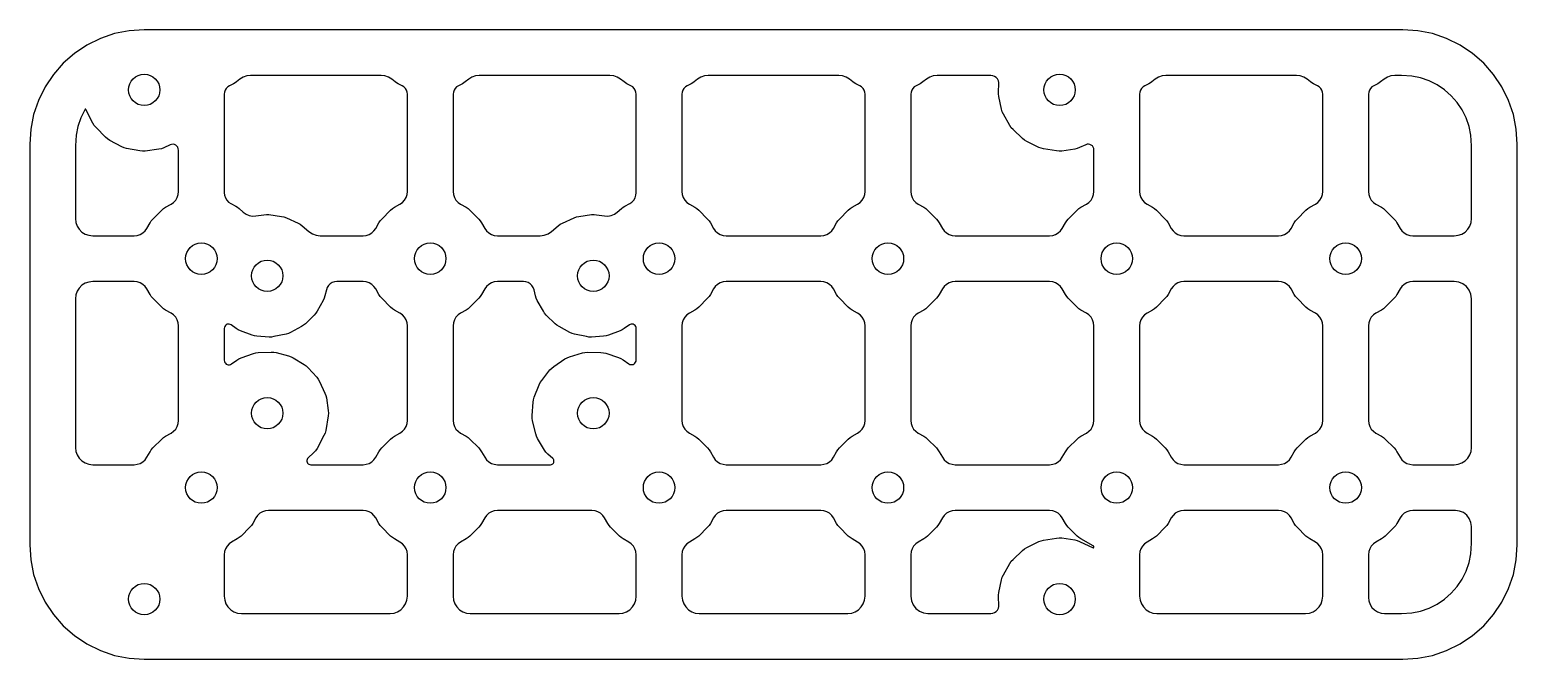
# Model space of a CAD drawing. Header units: millimetres. Extents: x 0 to 260, y 0 to 110.
import ezdxf

# ---------------------------------------------------------------- set-up
doc = ezdxf.new("R2010")
doc.units = ezdxf.units.MM
doc.layers.add('CUT', color=7, linetype='Continuous')

msp = doc.modelspace()

# ---------------------------------------------------------------- linework, layer by layer
at = {"layer": 'CUT'}
for points in [[(0, 20), (0.17, 17.39), (0.68, 14.82), (1.52, 12.35), (2.68, 10), (4.13, 7.82), (5.86, 5.86), (7.82, 4.13), (10, 2.68), (12.35, 1.52), (14.82, 0.68), (17.39, 0.17), (20, 0), (240, 0), (242.61, 0.17), (245.18, 0.68), (247.65, 1.52), (250, 2.68), (252.18, 4.13), (254.14, 5.86), (255.87, 7.82), (257.32, 10), (258.48, 12.35), (259.32, 14.82), (259.83, 17.39), (260, 20), (260, 90), (259.83, 92.61), (259.32, 95.18), (258.48, 97.65), (257.32, 100), (255.87, 102.18), (254.14, 104.14), (252.18, 105.87), (250, 107.32), (247.65, 108.48), (245.18, 109.32), (242.61, 109.83), (240, 110), (20, 110), (17.39, 109.83), (14.82, 109.32), (12.35, 108.48), (10, 107.32), (7.82, 105.87), (5.86, 104.14), (4.13, 102.18), (2.68, 100), (1.52, 97.65), (0.68, 95.18), (0.17, 92.61), (0, 90)], [(34.92, 100.22), (34.61, 100.02), (34.35, 99.75), (34.16, 99.44), (34.04, 99.09), (34, 98.72), (34, 81.53), (34.05, 81.07), (34.2, 80.63), (34.43, 80.24), (34.75, 79.9), (35.13, 79.64), (36, 79.18), (36.3, 78.99), (36.58, 78.77), (37.31, 78.11), (37.8, 77.76), (38.35, 77.53), (38.94, 77.43), (39.54, 77.46), (40.92, 77.68), (41.36, 77.72), (41.79, 77.69), (44.02, 77.39), (44.44, 77.31), (44.85, 77.16), (46.9, 76.23), (47.28, 76.02), (47.63, 75.76), (48.81, 74.74), (49.4, 74.34), (50.07, 74.08), (50.78, 74), (58.27, 74), (58.8, 74.06), (59.31, 74.22), (59.77, 74.49), (60.17, 74.86), (60.48, 75.29), (61.02, 76.27), (61.25, 76.62), (61.52, 76.93), (63.07, 78.48), (63.38, 78.75), (63.73, 78.98), (64.71, 79.52), (65.14, 79.83), (65.51, 80.23), (65.78, 80.69), (65.94, 81.2), (66, 81.73), (66, 98.72), (65.96, 99.09), (65.84, 99.44), (65.65, 99.75), (65.39, 100.02), (65.08, 100.22), (64.37, 100.57), (64.12, 100.72), (63.89, 100.88), (63.26, 101.37), (62.7, 101.71), (62.08, 101.93), (61.42, 102), (38.58, 102), (37.92, 101.93), (37.3, 101.71), (36.74, 101.37), (36.11, 100.88), (35.88, 100.72), (35.63, 100.57)], [(78.58, 102), (77.92, 101.93), (77.3, 101.71), (76.74, 101.37), (76.11, 100.88), (75.88, 100.72), (75.63, 100.57), (74.92, 100.22), (74.61, 100.02), (74.35, 99.75), (74.16, 99.44), (74.04, 99.09), (74, 98.72), (74, 81.73), (74.06, 81.2), (74.22, 80.69), (74.49, 80.23), (74.86, 79.83), (75.29, 79.52), (76.27, 78.98), (76.62, 78.75), (76.93, 78.48), (78.48, 76.93), (78.75, 76.62), (78.98, 76.27), (79.52, 75.29), (79.83, 74.86), (80.23, 74.49), (80.69, 74.22), (81.2, 74.06), (81.73, 74), (89.22, 74), (89.93, 74.08), (90.6, 74.34), (91.19, 74.74), (92.37, 75.76), (92.72, 76.02), (93.1, 76.23), (95.15, 77.16), (95.56, 77.31), (95.98, 77.39), (98.21, 77.69), (98.64, 77.72), (99.08, 77.68), (100.46, 77.46), (101.06, 77.43), (101.65, 77.53), (102.2, 77.76), (102.69, 78.11), (103.42, 78.77), (103.7, 78.99), (104, 79.18), (104.87, 79.64), (105.25, 79.9), (105.57, 80.24), (105.8, 80.63), (105.95, 81.07), (106, 81.53), (106, 98.72), (105.96, 99.09), (105.84, 99.44), (105.65, 99.75), (105.39, 100.02), (105.08, 100.22), (104.37, 100.57), (104.12, 100.72), (103.89, 100.88), (103.26, 101.37), (102.7, 101.71), (102.08, 101.93), (101.42, 102)], [(118.58, 102), (117.92, 101.93), (117.3, 101.71), (116.74, 101.37), (116.11, 100.88), (115.88, 100.72), (115.63, 100.57), (114.92, 100.22), (114.61, 100.02), (114.35, 99.75), (114.16, 99.44), (114.04, 99.09), (114, 98.72), (114, 81.73), (114.06, 81.2), (114.22, 80.69), (114.49, 80.23), (114.86, 79.83), (115.29, 79.52), (116.27, 78.98), (116.62, 78.75), (116.93, 78.48), (118.48, 76.93), (118.75, 76.62), (118.98, 76.27), (119.52, 75.29), (119.83, 74.86), (120.23, 74.49), (120.69, 74.22), (121.2, 74.06), (121.73, 74), (138.27, 74), (138.8, 74.06), (139.31, 74.22), (139.77, 74.49), (140.17, 74.86), (140.48, 75.29), (141.02, 76.27), (141.25, 76.62), (141.52, 76.93), (143.07, 78.48), (143.38, 78.75), (143.73, 78.98), (144.71, 79.52), (145.14, 79.83), (145.51, 80.23), (145.78, 80.69), (145.94, 81.2), (146, 81.73), (146, 98.72), (145.96, 99.09), (145.84, 99.44), (145.65, 99.75), (145.39, 100.02), (145.08, 100.22), (144.37, 100.57), (144.12, 100.72), (143.89, 100.88), (143.26, 101.37), (142.7, 101.71), (142.08, 101.93), (141.42, 102)], [(154.92, 100.22), (154.61, 100.02), (154.35, 99.75), (154.16, 99.44), (154.04, 99.09), (154, 98.72), (154, 81.73), (154.06, 81.2), (154.22, 80.69), (154.49, 80.23), (154.86, 79.83), (155.29, 79.52), (156.27, 78.98), (156.62, 78.75), (156.93, 78.48), (158.48, 76.93), (158.75, 76.62), (158.98, 76.27), (159.52, 75.29), (159.83, 74.86), (160.23, 74.49), (160.69, 74.22), (161.2, 74.06), (161.73, 74), (178.27, 74), (178.8, 74.06), (179.31, 74.22), (179.77, 74.49), (180.17, 74.86), (180.48, 75.29), (181.02, 76.27), (181.25, 76.62), (181.52, 76.93), (183.07, 78.48), (183.38, 78.75), (183.73, 78.98), (184.71, 79.52), (185.14, 79.83), (185.51, 80.23), (185.78, 80.69), (185.94, 81.2), (186, 81.73), (186, 89.01), (185.97, 89.26), (185.88, 89.49), (185.73, 89.69), (185.54, 89.85), (185.31, 89.95), (185.07, 90), (184.82, 89.98), (184.58, 89.91), (183.51, 89.4), (183.09, 89.24), (182.65, 89.14), (180.37, 88.81), (179.92, 88.78), (179.47, 88.82), (177.2, 89.18), (176.76, 89.28), (176.35, 89.45), (174.28, 90.47), (173.89, 90.7), (173.54, 90.98), (171.87, 92.56), (171.56, 92.89), (171.31, 93.27), (170.18, 95.27), (169.99, 95.68), (169.86, 96.11), (169.37, 98.36), (169.31, 98.8), (169.31, 99.25), (169.41, 100.43), (169.4, 100.77), (169.31, 101.1), (169.14, 101.4), (168.91, 101.65), (168.63, 101.84), (168.31, 101.96), (167.97, 102), (158.58, 102), (157.92, 101.93), (157.3, 101.71), (156.74, 101.37), (156.11, 100.88), (155.88, 100.72), (155.63, 100.57)], [(194.92, 100.22), (194.61, 100.02), (194.35, 99.75), (194.16, 99.44), (194.04, 99.09), (194, 98.72), (194, 81.73), (194.06, 81.2), (194.22, 80.69), (194.49, 80.23), (194.86, 79.83), (195.29, 79.52), (196.27, 78.98), (196.62, 78.75), (196.93, 78.48), (198.48, 76.93), (198.75, 76.62), (198.98, 76.27), (199.52, 75.29), (199.83, 74.86), (200.23, 74.49), (200.69, 74.22), (201.2, 74.06), (201.73, 74), (218.27, 74), (218.8, 74.06), (219.31, 74.22), (219.77, 74.49), (220.17, 74.86), (220.48, 75.29), (221.02, 76.27), (221.25, 76.62), (221.52, 76.93), (223.07, 78.48), (223.38, 78.75), (223.73, 78.98), (224.71, 79.52), (225.14, 79.83), (225.51, 80.23), (225.78, 80.69), (225.94, 81.2), (226, 81.73), (226, 98.72), (225.96, 99.09), (225.84, 99.44), (225.65, 99.75), (225.39, 100.02), (225.08, 100.22), (224.37, 100.57), (224.12, 100.72), (223.89, 100.88), (223.26, 101.37), (222.7, 101.71), (222.08, 101.93), (221.42, 102), (198.58, 102), (197.92, 101.93), (197.3, 101.71), (196.74, 101.37), (196.11, 100.88), (195.88, 100.72), (195.63, 100.57)], [(239.52, 75.29), (239.83, 74.86), (240.23, 74.49), (240.69, 74.22), (241.2, 74.06), (241.73, 74), (249, 74), (249.67, 74.08), (250.3, 74.3), (250.87, 74.65), (251.35, 75.13), (251.7, 75.7), (251.92, 76.33), (252, 77), (252, 89.74), (251.88, 91.56), (251.57, 93.1), (251.07, 94.59), (250.38, 95.99), (249.51, 97.29), (248.47, 98.47), (247.29, 99.51), (245.99, 100.38), (244.59, 101.07), (243.1, 101.57), (241.56, 101.88), (239.74, 102), (238.58, 102), (237.92, 101.93), (237.3, 101.71), (236.74, 101.37), (236.11, 100.88), (235.88, 100.72), (235.63, 100.57), (234.92, 100.22), (234.61, 100.02), (234.35, 99.75), (234.16, 99.44), (234.04, 99.09), (234, 98.72), (234, 81.73), (234.06, 81.2), (234.22, 80.69), (234.49, 80.23), (234.86, 79.83), (235.29, 79.52), (236.27, 78.98), (236.62, 78.75), (236.93, 78.48), (238.48, 76.93), (238.75, 76.62), (238.98, 76.27)], [(8, 89.74), (8, 77), (8.08, 76.33), (8.3, 75.7), (8.65, 75.13), (9.13, 74.65), (9.7, 74.3), (10.33, 74.08), (11, 74), (18.27, 74), (18.8, 74.06), (19.31, 74.22), (19.77, 74.49), (20.17, 74.86), (20.48, 75.29), (21.02, 76.27), (21.25, 76.62), (21.52, 76.93), (23.07, 78.48), (23.38, 78.75), (23.73, 78.98), (24.71, 79.52), (25.14, 79.83), (25.51, 80.23), (25.78, 80.69), (25.94, 81.2), (26, 81.73), (26, 88.96), (25.97, 89.22), (25.87, 89.46), (25.72, 89.67), (25.52, 89.83), (25.29, 89.94), (25.04, 89.99), (24.78, 89.97), (24.53, 89.89), (23.43, 89.38), (23, 89.21), (22.54, 89.12), (20.19, 88.81), (19.73, 88.79), (19.27, 88.84), (16.94, 89.26), (16.49, 89.38), (16.07, 89.56), (13.97, 90.67), (13.58, 90.92), (13.23, 91.23), (11.58, 92.92), (11.28, 93.28), (11.04, 93.67), (9.82, 96.09), (9.81, 96.11), (9.8, 96.12), (9.78, 96.13), (9.76, 96.13), (9.74, 96.13), (9.72, 96.13), (9.71, 96.12), (9.7, 96.1), (9.62, 95.99), (8.93, 94.59), (8.43, 93.1), (8.12, 91.56)], [(11, 66), (10.33, 65.92), (9.7, 65.7), (9.13, 65.35), (8.65, 64.87), (8.3, 64.3), (8.08, 63.67), (8, 63), (8, 37), (8.08, 36.33), (8.3, 35.7), (8.65, 35.13), (9.13, 34.65), (9.7, 34.3), (10.33, 34.08), (11, 34), (18.27, 34), (18.8, 34.06), (19.31, 34.22), (19.77, 34.49), (20.17, 34.86), (20.48, 35.29), (21.02, 36.27), (21.25, 36.62), (21.52, 36.93), (23.07, 38.48), (23.38, 38.75), (23.73, 38.98), (24.71, 39.52), (25.14, 39.83), (25.51, 40.23), (25.78, 40.69), (25.94, 41.2), (26, 41.73), (26, 58.27), (25.94, 58.8), (25.78, 59.31), (25.51, 59.77), (25.14, 60.17), (24.71, 60.48), (23.73, 61.02), (23.38, 61.25), (23.07, 61.52), (21.52, 63.07), (21.25, 63.38), (21.02, 63.73), (20.48, 64.71), (20.17, 65.14), (19.77, 65.51), (19.31, 65.78), (18.8, 65.94), (18.27, 66)], [(35.19, 58.43), (35.03, 58.52), (34.86, 58.56), (34.67, 58.57), (34.49, 58.53), (34.33, 58.44), (34.19, 58.32), (34.09, 58.17), (34.02, 58), (34, 57.82), (34, 52.24), (34.02, 52.05), (34.09, 51.87), (34.2, 51.71), (34.35, 51.59), (34.52, 51.5), (34.7, 51.46), (34.89, 51.46), (35.08, 51.51), (35.25, 51.6), (36.18, 52.28), (36.56, 52.51), (36.96, 52.68), (39.09, 53.42), (39.51, 53.53), (39.95, 53.58), (42.2, 53.67), (42.64, 53.66), (43.07, 53.58), (45.25, 53.01), (45.67, 52.87), (46.06, 52.67), (47.98, 51.51), (48.34, 51.25), (48.66, 50.95), (50.16, 49.27), (50.43, 48.92), (50.65, 48.54), (51.6, 46.5), (51.76, 46.09), (51.86, 45.67), (52.18, 43.47), (52.21, 43), (52.17, 42.53), (51.75, 40), (51.63, 39.52), (51.43, 39.07), (50.22, 36.84), (49.95, 36.42), (49.61, 36.06), (48.65, 35.17), (48.55, 35.05), (48.48, 34.91), (48.44, 34.75), (48.44, 34.59), (48.48, 34.43), (48.56, 34.29), (48.67, 34.17), (48.8, 34.08), (48.95, 34.02), (49.11, 34), (58.27, 34), (58.8, 34.06), (59.31, 34.22), (59.77, 34.49), (60.17, 34.86), (60.48, 35.29), (61.02, 36.27), (61.25, 36.62), (61.52, 36.93), (63.07, 38.48), (63.38, 38.75), (63.73, 38.98), (64.71, 39.52), (65.14, 39.83), (65.51, 40.23), (65.78, 40.69), (65.94, 41.2), (66, 41.73), (66, 58.27), (65.94, 58.8), (65.78, 59.31), (65.51, 59.77), (65.14, 60.17), (64.71, 60.48), (63.73, 61.02), (63.38, 61.25), (63.07, 61.52), (61.52, 63.07), (61.25, 63.38), (61.02, 63.73), (60.48, 64.71), (60.17, 65.14), (59.77, 65.51), (59.31, 65.78), (58.8, 65.94), (58.27, 66), (53.68, 66), (53.27, 65.95), (52.87, 65.82), (52.52, 65.6), (52.23, 65.31), (52, 64.95), (51.86, 64.56), (51.6, 63.48), (51.48, 63.08), (51.3, 62.7), (50.23, 60.82), (50, 60.46), (49.72, 60.15), (48.17, 58.64), (47.85, 58.36), (47.49, 58.14), (45.59, 57.11), (45.2, 56.94), (44.8, 56.82), (42.68, 56.37), (42.27, 56.31), (41.84, 56.31), (39.69, 56.46), (39.27, 56.51), (38.86, 56.63), (36.83, 57.37), (36.45, 57.55), (36.09, 57.77)], [(75.29, 60.48), (74.86, 60.17), (74.49, 59.77), (74.22, 59.31), (74.06, 58.8), (74, 58.27), (74, 41.73), (74.06, 41.2), (74.22, 40.69), (74.49, 40.23), (74.86, 39.83), (75.29, 39.52), (76.27, 38.98), (76.62, 38.75), (76.93, 38.48), (78.48, 36.93), (78.75, 36.62), (78.98, 36.27), (79.52, 35.29), (79.83, 34.86), (80.23, 34.49), (80.69, 34.22), (81.2, 34.06), (81.73, 34), (91.03, 34), (91.18, 34.02), (91.31, 34.07), (91.43, 34.15), (91.53, 34.26), (91.6, 34.39), (91.63, 34.53), (91.63, 34.68), (91.6, 34.82), (91.53, 34.95), (91.44, 35.06), (90.54, 35.86), (90.23, 36.19), (89.97, 36.56), (88.77, 38.56), (88.57, 38.97), (88.43, 39.4), (87.89, 41.67), (87.82, 42.12), (87.82, 42.57), (87.98, 44.9), (88.04, 45.34), (88.18, 45.78), (89.02, 47.95), (89.22, 48.36), (89.48, 48.73), (90.93, 50.55), (91.24, 50.89), (91.6, 51.17), (93.53, 52.47), (93.93, 52.69), (94.35, 52.85), (96.59, 53.52), (97.03, 53.61), (97.49, 53.64), (99.82, 53.61), (100.27, 53.57), (100.71, 53.46), (102.92, 52.73), (103.34, 52.56), (103.73, 52.32), (104.71, 51.63), (104.88, 51.53), (105.07, 51.48), (105.27, 51.48), (105.46, 51.52), (105.64, 51.62), (105.79, 51.75), (105.9, 51.91), (105.98, 52.1), (106, 52.29), (106, 57.82), (105.98, 58), (105.91, 58.17), (105.81, 58.32), (105.67, 58.44), (105.51, 58.53), (105.33, 58.57), (105.14, 58.56), (104.97, 58.52), (104.81, 58.43), (103.91, 57.77), (103.55, 57.55), (103.17, 57.37), (101.14, 56.63), (100.73, 56.51), (100.31, 56.46), (98.16, 56.31), (97.73, 56.31), (97.32, 56.37), (95.2, 56.82), (94.8, 56.94), (94.41, 57.11), (92.51, 58.14), (92.15, 58.36), (91.83, 58.64), (90.28, 60.15), (90, 60.46), (89.77, 60.82), (88.7, 62.7), (88.52, 63.08), (88.4, 63.48), (88.14, 64.56), (88, 64.95), (87.77, 65.31), (87.48, 65.6), (87.13, 65.82), (86.73, 65.95), (86.32, 66), (81.73, 66), (81.2, 65.94), (80.69, 65.78), (80.23, 65.51), (79.83, 65.14), (79.52, 64.71), (78.98, 63.73), (78.75, 63.38), (78.48, 63.07), (76.93, 61.52), (76.62, 61.25), (76.27, 61.02)], [(119.52, 35.29), (119.83, 34.86), (120.23, 34.49), (120.69, 34.22), (121.2, 34.06), (121.73, 34), (138.27, 34), (138.8, 34.06), (139.31, 34.22), (139.77, 34.49), (140.17, 34.86), (140.48, 35.29), (141.02, 36.27), (141.25, 36.62), (141.52, 36.93), (143.07, 38.48), (143.38, 38.75), (143.73, 38.98), (144.71, 39.52), (145.14, 39.83), (145.51, 40.23), (145.78, 40.69), (145.94, 41.2), (146, 41.73), (146, 58.27), (145.94, 58.8), (145.78, 59.31), (145.51, 59.77), (145.14, 60.17), (144.71, 60.48), (143.73, 61.02), (143.38, 61.25), (143.07, 61.52), (141.52, 63.07), (141.25, 63.38), (141.02, 63.73), (140.48, 64.71), (140.17, 65.14), (139.77, 65.51), (139.31, 65.78), (138.8, 65.94), (138.27, 66), (121.73, 66), (121.2, 65.94), (120.69, 65.78), (120.23, 65.51), (119.83, 65.14), (119.52, 64.71), (118.98, 63.73), (118.75, 63.38), (118.48, 63.07), (116.93, 61.52), (116.62, 61.25), (116.27, 61.02), (115.29, 60.48), (114.86, 60.17), (114.49, 59.77), (114.22, 59.31), (114.06, 58.8), (114, 58.27), (114, 41.73), (114.06, 41.2), (114.22, 40.69), (114.49, 40.23), (114.86, 39.83), (115.29, 39.52), (116.27, 38.98), (116.62, 38.75), (116.93, 38.48), (118.48, 36.93), (118.75, 36.62), (118.98, 36.27)], [(155.29, 60.48), (154.86, 60.17), (154.49, 59.77), (154.22, 59.31), (154.06, 58.8), (154, 58.27), (154, 41.73), (154.06, 41.2), (154.22, 40.69), (154.49, 40.23), (154.86, 39.83), (155.29, 39.52), (156.27, 38.98), (156.62, 38.75), (156.93, 38.48), (158.48, 36.93), (158.75, 36.62), (158.98, 36.27), (159.52, 35.29), (159.83, 34.86), (160.23, 34.49), (160.69, 34.22), (161.2, 34.06), (161.73, 34), (178.27, 34), (178.8, 34.06), (179.31, 34.22), (179.77, 34.49), (180.17, 34.86), (180.48, 35.29), (181.02, 36.27), (181.25, 36.62), (181.52, 36.93), (183.07, 38.48), (183.38, 38.75), (183.73, 38.98), (184.71, 39.52), (185.14, 39.83), (185.51, 40.23), (185.78, 40.69), (185.94, 41.2), (186, 41.73), (186, 58.27), (185.94, 58.8), (185.78, 59.31), (185.51, 59.77), (185.14, 60.17), (184.71, 60.48), (183.73, 61.02), (183.38, 61.25), (183.07, 61.52), (181.52, 63.07), (181.25, 63.38), (181.02, 63.73), (180.48, 64.71), (180.17, 65.14), (179.77, 65.51), (179.31, 65.78), (178.8, 65.94), (178.27, 66), (161.73, 66), (161.2, 65.94), (160.69, 65.78), (160.23, 65.51), (159.83, 65.14), (159.52, 64.71), (158.98, 63.73), (158.75, 63.38), (158.48, 63.07), (156.93, 61.52), (156.62, 61.25), (156.27, 61.02)], [(195.29, 60.48), (194.86, 60.17), (194.49, 59.77), (194.22, 59.31), (194.06, 58.8), (194, 58.27), (194, 41.73), (194.06, 41.2), (194.22, 40.69), (194.49, 40.23), (194.86, 39.83), (195.29, 39.52), (196.27, 38.98), (196.62, 38.75), (196.93, 38.48), (198.48, 36.93), (198.75, 36.62), (198.98, 36.27), (199.52, 35.29), (199.83, 34.86), (200.23, 34.49), (200.69, 34.22), (201.2, 34.06), (201.73, 34), (218.27, 34), (218.8, 34.06), (219.31, 34.22), (219.77, 34.49), (220.17, 34.86), (220.48, 35.29), (221.02, 36.27), (221.25, 36.62), (221.52, 36.93), (223.07, 38.48), (223.38, 38.75), (223.73, 38.98), (224.71, 39.52), (225.14, 39.83), (225.51, 40.23), (225.78, 40.69), (225.94, 41.2), (226, 41.73), (226, 58.27), (225.94, 58.8), (225.78, 59.31), (225.51, 59.77), (225.14, 60.17), (224.71, 60.48), (223.73, 61.02), (223.38, 61.25), (223.07, 61.52), (221.52, 63.07), (221.25, 63.38), (221.02, 63.73), (220.48, 64.71), (220.17, 65.14), (219.77, 65.51), (219.31, 65.78), (218.8, 65.94), (218.27, 66), (201.73, 66), (201.2, 65.94), (200.69, 65.78), (200.23, 65.51), (199.83, 65.14), (199.52, 64.71), (198.98, 63.73), (198.75, 63.38), (198.48, 63.07), (196.93, 61.52), (196.62, 61.25), (196.27, 61.02)], [(235.29, 60.48), (234.86, 60.17), (234.49, 59.77), (234.22, 59.31), (234.06, 58.8), (234, 58.27), (234, 41.73), (234.06, 41.2), (234.22, 40.69), (234.49, 40.23), (234.86, 39.83), (235.29, 39.52), (236.27, 38.98), (236.62, 38.75), (236.93, 38.48), (238.48, 36.93), (238.75, 36.62), (238.98, 36.27), (239.52, 35.29), (239.83, 34.86), (240.23, 34.49), (240.69, 34.22), (241.2, 34.06), (241.73, 34), (249, 34), (249.67, 34.08), (250.3, 34.3), (250.87, 34.65), (251.35, 35.13), (251.7, 35.7), (251.92, 36.33), (252, 37), (252, 63), (251.9, 63.78), (251.6, 64.5), (251.12, 65.12), (250.5, 65.6), (249.78, 65.9), (249, 66), (241.73, 66), (241.2, 65.94), (240.69, 65.78), (240.23, 65.51), (239.83, 65.14), (239.52, 64.71), (238.98, 63.73), (238.75, 63.38), (238.48, 63.07), (236.93, 61.52), (236.62, 61.25), (236.27, 61.02)], [(41.73, 26), (41.2, 25.94), (40.69, 25.78), (40.23, 25.51), (39.83, 25.14), (39.52, 24.71), (38.98, 23.73), (38.75, 23.38), (38.48, 23.07), (36.93, 21.52), (36.62, 21.25), (36.27, 21.02), (35.29, 20.48), (34.86, 20.17), (34.49, 19.77), (34.22, 19.31), (34.06, 18.8), (34, 18.27), (34, 11), (34.08, 10.33), (34.3, 9.7), (34.65, 9.13), (35.13, 8.65), (35.7, 8.3), (36.33, 8.08), (37, 8), (63, 8), (63.67, 8.08), (64.3, 8.3), (64.87, 8.65), (65.35, 9.13), (65.7, 9.7), (65.92, 10.33), (66, 11), (66, 18.27), (65.94, 18.8), (65.78, 19.31), (65.51, 19.77), (65.14, 20.17), (64.71, 20.48), (63.73, 21.02), (63.38, 21.25), (63.07, 21.52), (61.52, 23.07), (61.25, 23.38), (61.02, 23.73), (60.48, 24.71), (60.17, 25.14), (59.77, 25.51), (59.31, 25.78), (58.8, 25.94), (58.27, 26)], [(75.29, 20.48), (74.86, 20.17), (74.49, 19.77), (74.22, 19.31), (74.06, 18.8), (74, 18.27), (74, 11), (74.08, 10.33), (74.3, 9.7), (74.65, 9.13), (75.13, 8.65), (75.7, 8.3), (76.33, 8.08), (77, 8), (103, 8), (103.67, 8.08), (104.3, 8.3), (104.87, 8.65), (105.35, 9.13), (105.7, 9.7), (105.92, 10.33), (106, 11), (106, 18.27), (105.94, 18.8), (105.78, 19.31), (105.51, 19.77), (105.14, 20.17), (104.71, 20.48), (103.73, 21.02), (103.38, 21.25), (103.07, 21.52), (101.52, 23.07), (101.25, 23.38), (101.02, 23.73), (100.48, 24.71), (100.17, 25.14), (99.77, 25.51), (99.31, 25.78), (98.8, 25.94), (98.27, 26), (81.73, 26), (81.2, 25.94), (80.69, 25.78), (80.23, 25.51), (79.83, 25.14), (79.52, 24.71), (78.98, 23.73), (78.75, 23.38), (78.48, 23.07), (76.93, 21.52), (76.62, 21.25), (76.27, 21.02)], [(115.29, 20.48), (114.86, 20.17), (114.49, 19.77), (114.22, 19.31), (114.06, 18.8), (114, 18.27), (114, 11), (114.08, 10.33), (114.3, 9.7), (114.65, 9.13), (115.13, 8.65), (115.7, 8.3), (116.33, 8.08), (117, 8), (143, 8), (143.67, 8.08), (144.3, 8.3), (144.87, 8.65), (145.35, 9.13), (145.7, 9.7), (145.92, 10.33), (146, 11), (146, 18.27), (145.94, 18.8), (145.78, 19.31), (145.51, 19.77), (145.14, 20.17), (144.71, 20.48), (143.73, 21.02), (143.38, 21.25), (143.07, 21.52), (141.52, 23.07), (141.25, 23.38), (141.02, 23.73), (140.48, 24.71), (140.17, 25.14), (139.77, 25.51), (139.31, 25.78), (138.8, 25.94), (138.27, 26), (121.73, 26), (121.2, 25.94), (120.69, 25.78), (120.23, 25.51), (119.83, 25.14), (119.52, 24.71), (118.98, 23.73), (118.75, 23.38), (118.48, 23.07), (116.93, 21.52), (116.62, 21.25), (116.27, 21.02)], [(155.29, 20.48), (154.86, 20.17), (154.49, 19.77), (154.22, 19.31), (154.06, 18.8), (154, 18.27), (154, 11), (154.1, 10.22), (154.4, 9.5), (154.88, 8.88), (155.5, 8.4), (156.22, 8.1), (157, 8), (167.97, 8), (168.31, 8.04), (168.63, 8.16), (168.91, 8.35), (169.14, 8.6), (169.31, 8.9), (169.4, 9.23), (169.41, 9.57), (169.31, 10.75), (169.31, 11.2), (169.37, 11.64), (169.86, 13.89), (169.99, 14.32), (170.18, 14.73), (171.31, 16.73), (171.56, 17.11), (171.87, 17.44), (173.54, 19.02), (173.89, 19.3), (174.28, 19.53), (176.35, 20.55), (176.76, 20.72), (177.2, 20.82), (179.47, 21.18), (179.92, 21.22), (180.37, 21.19), (182.65, 20.86), (183.09, 20.76), (183.51, 20.6), (185.85, 19.49), (185.88, 19.48), (185.9, 19.48), (185.93, 19.48), (185.95, 19.5), (185.97, 19.51), (185.99, 19.53), (186, 19.56), (186, 19.58), (186, 19.59), (185.99, 19.65), (185.98, 19.7), (185.95, 19.76), (185.91, 19.8), (185.86, 19.83), (183.73, 21.02), (183.38, 21.25), (183.07, 21.52), (181.52, 23.07), (181.25, 23.38), (181.02, 23.73), (180.48, 24.71), (180.17, 25.14), (179.77, 25.51), (179.31, 25.78), (178.8, 25.94), (178.27, 26), (161.73, 26), (161.2, 25.94), (160.69, 25.78), (160.23, 25.51), (159.83, 25.14), (159.52, 24.71), (158.98, 23.73), (158.75, 23.38), (158.48, 23.07), (156.93, 21.52), (156.62, 21.25), (156.27, 21.02)], [(195.29, 20.48), (194.86, 20.17), (194.49, 19.77), (194.22, 19.31), (194.06, 18.8), (194, 18.27), (194, 11), (194.08, 10.33), (194.3, 9.7), (194.65, 9.13), (195.13, 8.65), (195.7, 8.3), (196.33, 8.08), (197, 8), (223, 8), (223.67, 8.08), (224.3, 8.3), (224.87, 8.65), (225.35, 9.13), (225.7, 9.7), (225.92, 10.33), (226, 11), (226, 18.27), (225.94, 18.8), (225.78, 19.31), (225.51, 19.77), (225.14, 20.17), (224.71, 20.48), (223.73, 21.02), (223.38, 21.25), (223.07, 21.52), (221.52, 23.07), (221.25, 23.38), (221.02, 23.73), (220.48, 24.71), (220.17, 25.14), (219.77, 25.51), (219.31, 25.78), (218.8, 25.94), (218.27, 26), (201.73, 26), (201.2, 25.94), (200.69, 25.78), (200.23, 25.51), (199.83, 25.14), (199.52, 24.71), (198.98, 23.73), (198.75, 23.38), (198.48, 23.07), (196.93, 21.52), (196.62, 21.25), (196.27, 21.02)], [(235.29, 20.48), (234.86, 20.17), (234.49, 19.77), (234.22, 19.31), (234.06, 18.8), (234, 18.27), (234, 10.81), (234.07, 10.19), (234.28, 9.59), (234.61, 9.06), (235.06, 8.61), (235.59, 8.28), (236.19, 8.07), (236.81, 8), (239.74, 8), (241.56, 8.12), (243.1, 8.43), (244.59, 8.93), (245.99, 9.62), (247.29, 10.49), (248.47, 11.53), (249.51, 12.71), (250.38, 14.01), (251.07, 15.41), (251.57, 16.9), (251.88, 18.44), (252, 20.26), (252, 23.19), (251.9, 23.92), (251.62, 24.59), (251.18, 25.18), (250.59, 25.62), (249.92, 25.9), (249.19, 26), (241.73, 26), (241.2, 25.94), (240.69, 25.78), (240.23, 25.51), (239.83, 25.14), (239.52, 24.71), (238.98, 23.73), (238.75, 23.38), (238.48, 23.07), (236.93, 21.52), (236.62, 21.25), (236.27, 21.02)]]:
    msp.add_lwpolyline(points, close=True, dxfattribs=at)
for centre in [(20, 99.5), (180, 99.5), (30, 70), (70, 70), (110, 70), (150, 70), (190, 70), (230, 70), (41.5, 67), (98.5, 67), (41.5, 43), (98.5, 43), (30, 30), (70, 30), (110, 30), (150, 30), (190, 30), (230, 30), (20, 10.5), (180, 10.5)]:
    msp.add_circle(centre, 2.75, dxfattribs=at)

doc.saveas('drawing.dxf')
